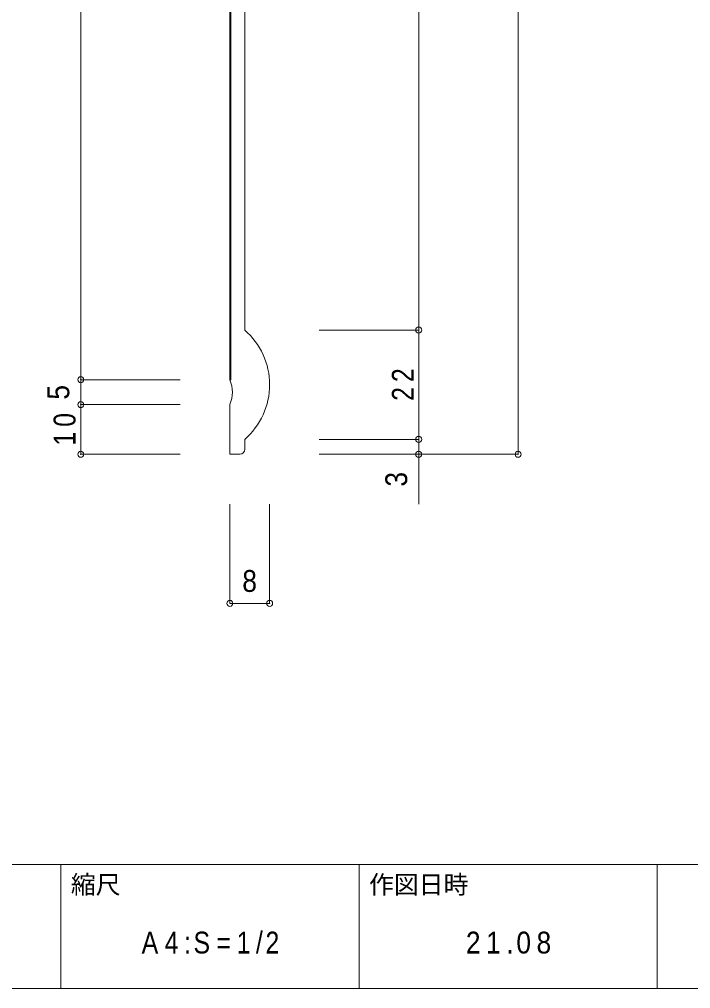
# Model space of a CAD drawing. Units: millimetres on the paper, with parts at other scales. Extents: x -141 to 141, y -98 to 98.
# Drawn here: x -23.2 to 44.4, y -97.5 to 0 of the extents above; entities that cross this region are included whole.
import ezdxf
from ezdxf.enums import TextEntityAlignment as Align

# ---------------------------------------------------------------- set-up
doc = ezdxf.new("R2010")
doc.units = ezdxf.units.MM
doc.header["$PDMODE"] = 32
doc.header["$PDSIZE"] = 0.6
for name, color, linetype, lineweight in [('4-0_ＫＢ製品', 2, 'Continuous', 9), ('4-3_寸法', 4, 'Continuous', 9), ('4-8_他製品', 7, 'Continuous', 9), ('F-0_図面枠', 5, 'Continuous', 9), ('F-5_F-5ﾚｲﾔ', 7, 'Continuous', 9)]:
    doc.layers.add(name, color=color, linetype=linetype, lineweight=lineweight)
doc.styles.add('HGｺﾞｼｯｸM', font='')
doc.styles.get('HGｺﾞｼｯｸM').set_extended_font_data('HGｺﾞｼｯｸM')

msp = doc.modelspace()

# ---------------------------------------------------------------- linework, layer by layer
at = {"layer": '4-0_ＫＢ製品'}
for p, q in [((-2, 48.75), (-2, -36.25)), ((-0.5, -31.25), (-0.5, 43.75)), ((-2, -38.75), (-2, -43.75)), ((-0.5, -43.25), (-0.5, -42.25)), ((-1, -43.75), (-2, -43.75))]:
    msp.add_line(p, q, dxfattribs=at)
for centre, radius, start, end in [((-5.3, -36.75), 7.3, 311.11215, 48.88785), ((-5, -37.5), 3.25, 337.38059, 22.61941), ((-1, -43.25), 0.5, 270, 0)]:
    msp.add_arc(centre, radius, start, end, dxfattribs=at)
at = {"layer": '4-3_寸法'}
for p, q in [((27, 56.25), (27, -43.75)), ((-17, 48.75), (-17, -36.25)), ((17, -31.25), (17, 43.75)), ((17, -31.25), (7, -31.25)), ((17, -42.25), (17, -31.25)), ((-17, -36.25), (-7, -36.25)), ((-17, -36.25), (-17, -38.75)), ((-17, -38.75), (-7, -38.75)), ((-17, -38.75), (-17, -43.75)), ((17, -42.25), (7, -42.25)), ((17, -48.75), (17, -42.25)), ((-17, -43.75), (-7, -43.75)), ((17, -43.75), (7, -43.75)), ((27, -43.75), (17, -43.75)), ((-2, -58.75), (-2, -48.75)), ((2, -58.75), (2, -48.75)), ((-2, -58.75), (2, -58.75))]:
    msp.add_line(p, q, dxfattribs=at)
for p in [(17, -31.25), (-17, -36.25), (-17, -38.75), (17, -42.25), (-17, -43.75), (17, -43.75), (27, -43.75), (-2, -58.75), (2, -58.75)]:
    msp.add_point(p, dxfattribs=at)
at = {"layer": '4-8_他製品'}
for p in [(-1.9, 48.75), (-2, -36.25)]:
    msp.add_line(p, (-1.9, -36.25), dxfattribs=at)
at = {"layer": 'F-0_図面枠'}
for p, q in [((-141, -85), (141, -85)), ((-19, -97.5), (-19, -85)), ((11, -97.5), (11, -85)), ((41, -97.5), (41, -85)), ((141, -97.5), (-141, -97.5))]:
    msp.add_line(p, q, dxfattribs=at)

# ---------------------------------------------------------------- texts
at = {"layer": '4-3_寸法', "color": 7, "style": 'HGｺﾞｼｯｸM', "width": 0.9}
for s, p in [('5', (-17.5, -38.25)), ('3', (16.5, -47))]:
    msp.add_text(s, height=2.199, rotation=90, dxfattribs=at).set_placement(p, align=Align.BOTTOM_LEFT)
msp.add_text('8', height=2.199, dxfattribs=at).set_placement((-0.75, -58.25), align=Align.BOTTOM_LEFT)
at = {"layer": '4-3_寸法', "color": 7, "char_height": 2.199, "attachment_point": 7, "rotation": 90, "style": 'HGｺﾞｼｯｸM'}
for s, insert in [('\\T1.36;\\W0.85;22', (16.5, -38.375)), ('\\T1.36;\\W0.85;10', (-17.5, -42.875))]:
    msp.add_mtext(s, dxfattribs=dict(at, insert=insert))
at = {"layer": 'F-5_F-5ﾚｲﾔ', "style": 'HGｺﾞｼｯｸM'}
for s, p in [('縮尺', (-18, -88.5)), ('作図日時', (12, -88.5))]:
    msp.add_text(s, height=1.833, dxfattribs=at).set_placement(p, align=Align.BOTTOM_LEFT)
at = {"layer": 'F-5_F-5ﾚｲﾔ', "char_height": 2.199, "attachment_point": 7, "style": 'HGｺﾞｼｯｸM'}
for s, insert in [('\\T1.39;\\W0.85;A4:S=1/2', (-10.875, -94)), ('\\T1.38;\\W0.9;21.08', (21.75, -94))]:
    msp.add_mtext(s, dxfattribs=dict(at, insert=insert))

doc.saveas('drawing.dxf')
